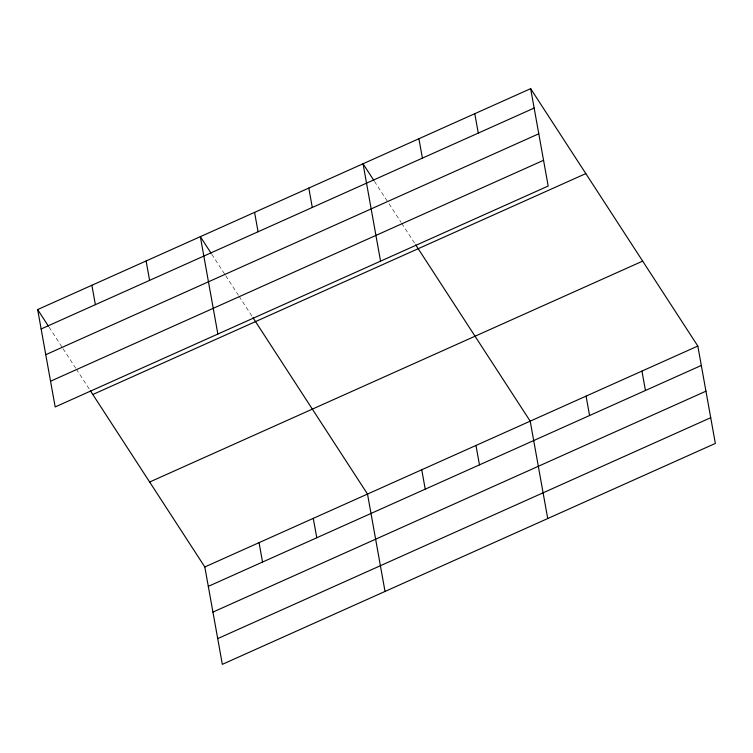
<?xml version="1.0" encoding="UTF-8"?>
<svg xmlns="http://www.w3.org/2000/svg" width="753" height="753" viewBox="0 0 753 753"><rect width="100%" height="100%" fill="white"/><g stroke="black" fill="none" stroke-linecap="round" stroke-linejoin="round"><path stroke-width="0.56" stroke-dasharray="3.77 2.82" d="M374.448 181.341L388.397 202.821M389.037 203.799L401.085 222.351M401.716 223.321L415.035 243.821M211.753 254.241L225.072 274.741M225.712 275.72L238.39 295.251M239.021 296.221L252.34 316.731M49.067 327.141L62.377 347.641M63.017 348.62L75.695 368.151M76.326 369.121L89.645 389.63"/><path stroke-width="1.13" d="M530.658 88.656L548.184 186.038L55.176 406.949L37.65 309.568L530.658 88.656L697.824 346.051L715.35 443.432L222.342 664.344L204.816 566.962L90.275 390.6M41.142 328.967L534.15 108.055M45.773 354.701L538.781 133.789M50.545 381.216L543.553 160.304M92.817 394.506L585.825 173.595M149.649 482.024L642.667 261.112M204.816 566.962L697.824 346.051M208.308 586.361L701.316 365.45M212.939 612.095L705.947 391.184M217.711 638.61L710.719 417.699M373.817 180.362L363.04 163.768L380.557 261.15M415.665 244.8L530.206 421.162L547.723 518.544M211.122 253.262L200.345 236.668L217.862 334.05M252.97 317.7L367.511 494.062L385.028 591.444M37.65 309.568L48.427 326.171M641.951 371.088L645.443 390.487M586.079 396.125L589.571 415.524M474.785 113.694L478.277 133.093M475.971 445.456L479.463 464.855M418.913 138.731L422.405 158.13M421.746 469.759L425.229 489.158M308.805 188.071L312.297 207.461M313.276 518.365L316.768 537.755M254.58 212.365L258.063 231.764M259.051 542.659L262.533 562.058M146.11 260.971L149.602 280.37M91.885 285.274L95.367 304.664"/></g></svg>
